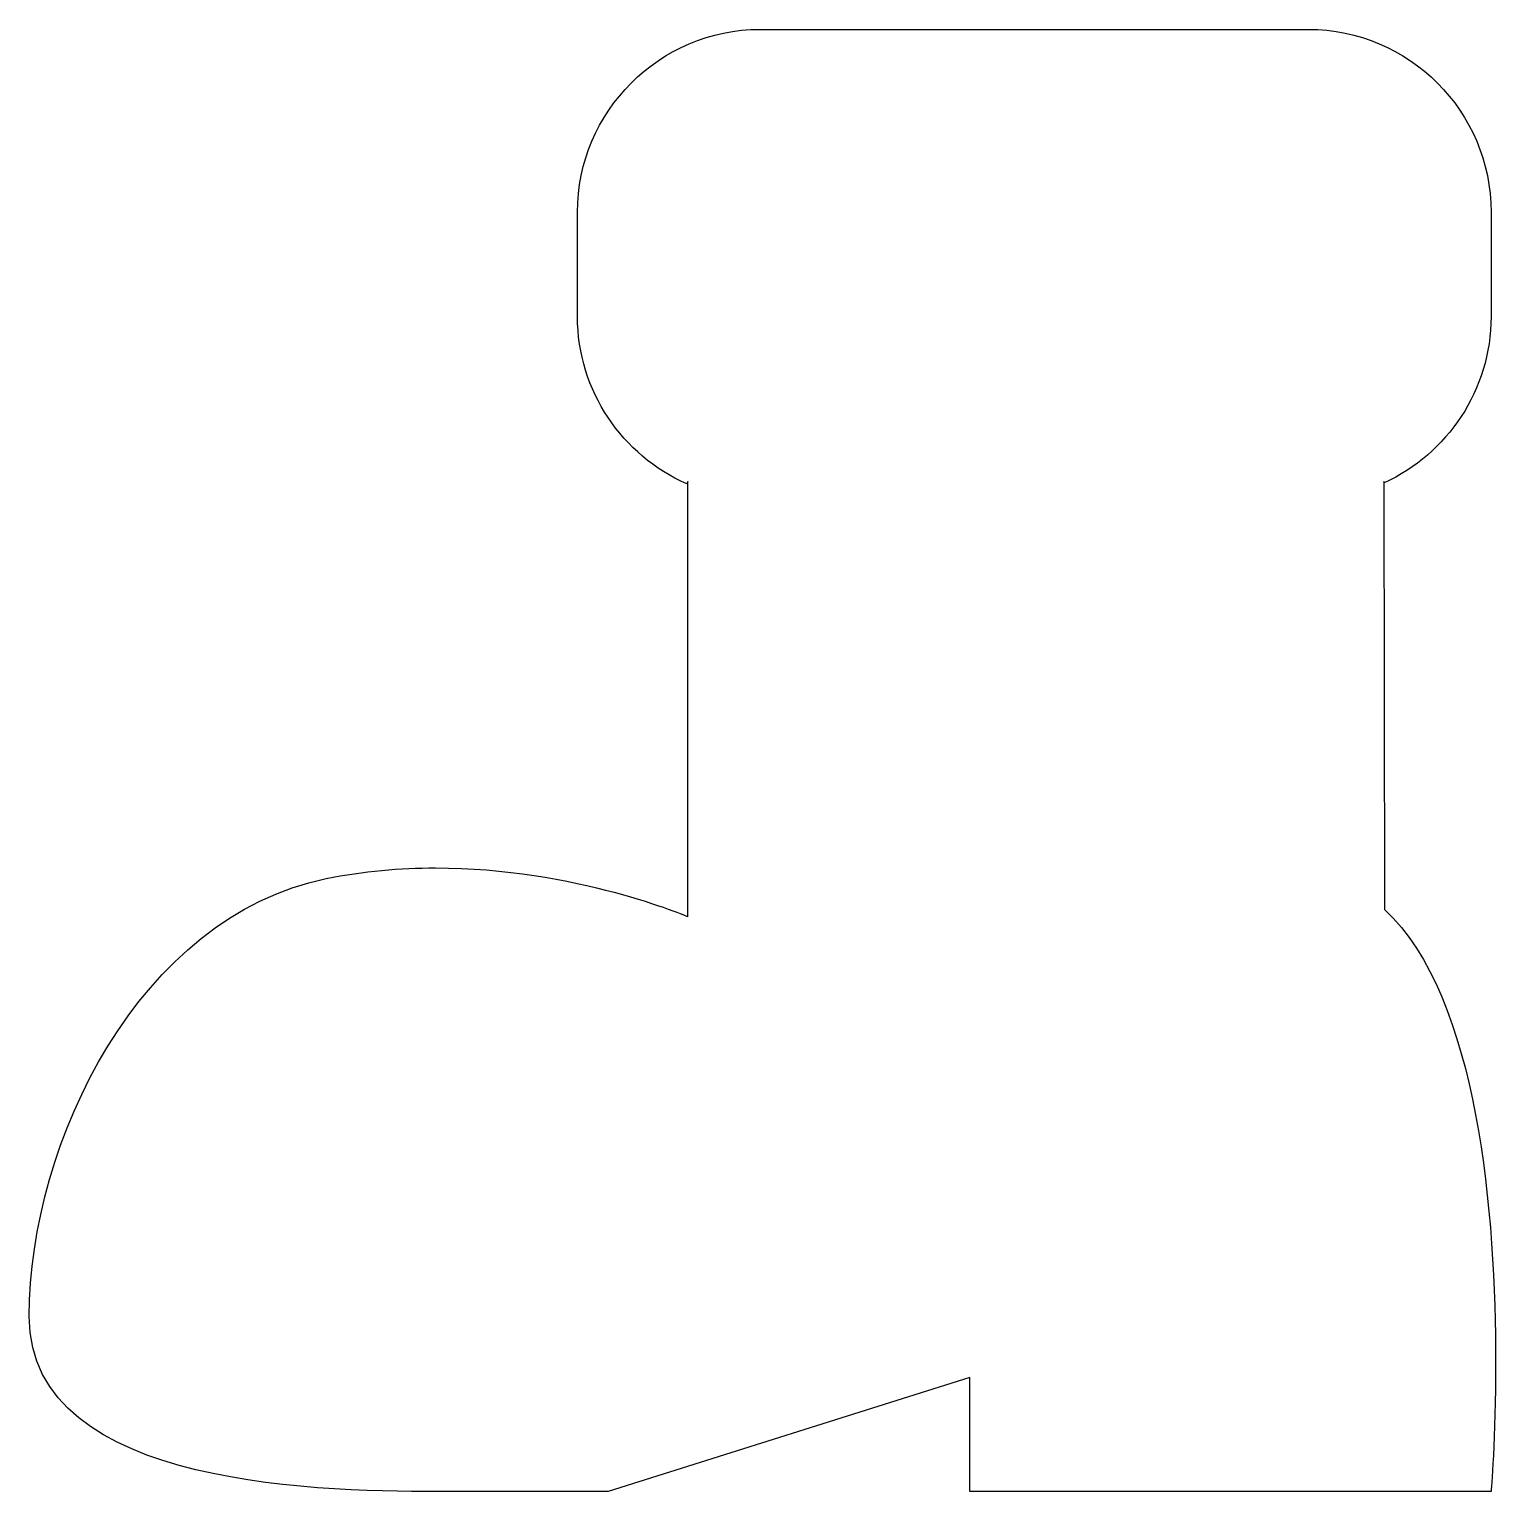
# Model space of a CAD drawing. Header units: centimetres. Extents: x -10.1 to 10.1, y -10.1 to 10.1.
import ezdxf

# ---------------------------------------------------------------- set-up
doc = ezdxf.new("R2010")
doc.units = ezdxf.units.CM
doc.header["$MEASUREMENT"] = 0
doc.layers.add('Camada 1', color=7, linetype='Continuous')

msp = doc.modelspace()

# ---------------------------------------------------------------- linework, layer by layer
at = {"layer": 'Camada 1'}
msp.add_open_spline([(8.56835, 3.82516), (9.43655, 4.22402), (10.04285, 5.10246), (10.04285, 6.11539), (10.04285, 6.11539), (10.04285, 6.11539), (10.04284, 7.55565), (10.04284, 7.55565), (10.04284, 7.55565), (10.04284, 8.94077), (8.90939, 10.0742), (7.52427, 10.0742), (7.52427, 10.0742), (7.52427, 10.0742), (7.52427, 10.0742), (7.52427, 10.0742), (7.52427, 10.0742), (7.52427, 10.0742), (-0.03135, 10.0742), (-0.03135, 10.0742), (-0.03135, 10.0742), (-1.41607, 10.0742), (-2.54989, 8.94078), (-2.54989, 7.55566), (-2.54989, 7.55566), (-2.54989, 7.55566), (-2.54989, 6.1154), (-2.54989, 6.1154), (-2.54989, 6.1154), (-2.54989, 5.0904), (-1.92867, 4.20291), (-1.04404, 3.81083), (-1.04404, 3.81083), (-1.04404, 3.81083), (-1.02745, 3.84546), (-1.02745, 3.84546), (-1.02745, 3.84546), (-1.02745, 3.84546), (-1.02745, -2.15206), (-1.02745, -2.15206), (-1.02745, -2.15206), (-1.02745, -2.15206), (-1.02745, -2.15206), (-1.02745, -2.15206), (-1.02745, -2.15206), (-1.02745, -2.15206), (-1.02745, -2.15206), (-1.02745, -2.15206), (-1.02745, -2.15206), (-1.02745, -2.15206), (-2.57325, -1.47981), (-4.50767, -1.47981), (-4.50767, -1.47981), (-4.99117, -1.47981), (-5.49906, -1.52204), (-6.01291, -1.627), (-6.01291, -1.627), (-8.58311, -2.15207), (-10.10555, -5.24862), (-10.10555, -7.66138), (-10.10555, -7.66138), (-10.10555, -10.07417), (-5.90714, -10.07417), (-4.33306, -10.07417), (-4.33306, -10.07417), (-2.75898, -10.07417), (-2.12932, -10.07417), (-2.12932, -10.07417), (-2.12932, -10.07417), (-2.12932, -10.07417), (2.85612, -8.50008), (2.85612, -8.50008), (2.85612, -8.50008), (2.85612, -8.50008), (2.85612, -10.07417), (2.85612, -10.07417), (2.85612, -10.07417), (2.85612, -10.07417), (10.04284, -10.07417), (10.04284, -10.07417), (10.04284, -10.07417), (10.04284, -10.07417), (10.10597, -9.33548), (10.10555, -8.29265), (10.10555, -8.29265), (10.10555, -6.31849), (9.8797, -3.25599), (8.57451, -2.05367), (8.57451, -2.05367), (8.57451, -2.05367), (8.56221, 3.84548), (8.56221, 3.84548), (8.56221, 3.84548), (8.56221, 3.84548), (8.56835, 3.82516), (8.56835, 3.82516)], degree=3, knots=[0, 0, 0, 0, 0.04, 0.04, 0.04, 0.04, 0.08, 0.08, 0.08, 0.08, 0.12, 0.12, 0.12, 0.12, 0.16, 0.16, 0.16, 0.16, 0.2, 0.2, 0.2, 0.2, 0.24, 0.24, 0.24, 0.24, 0.28, 0.28, 0.28, 0.28, 0.32, 0.32, 0.32, 0.32, 0.36, 0.36, 0.36, 0.36, 0.4, 0.4, 0.4, 0.4, 0.44, 0.44, 0.44, 0.44, 0.48, 0.48, 0.48, 0.48, 0.52, 0.52, 0.52, 0.52, 0.56, 0.56, 0.56, 0.56, 0.6, 0.6, 0.6, 0.6, 0.64, 0.64, 0.64, 0.64, 0.68, 0.68, 0.68, 0.68, 0.72, 0.72, 0.72, 0.72, 0.76, 0.76, 0.76, 0.76, 0.8, 0.8, 0.8, 0.8, 0.84, 0.84, 0.84, 0.84, 0.88, 0.88, 0.88, 0.88, 0.92, 0.92, 0.92, 0.92, 1, 1, 1, 1], dxfattribs=at)

doc.saveas('drawing.dxf')
